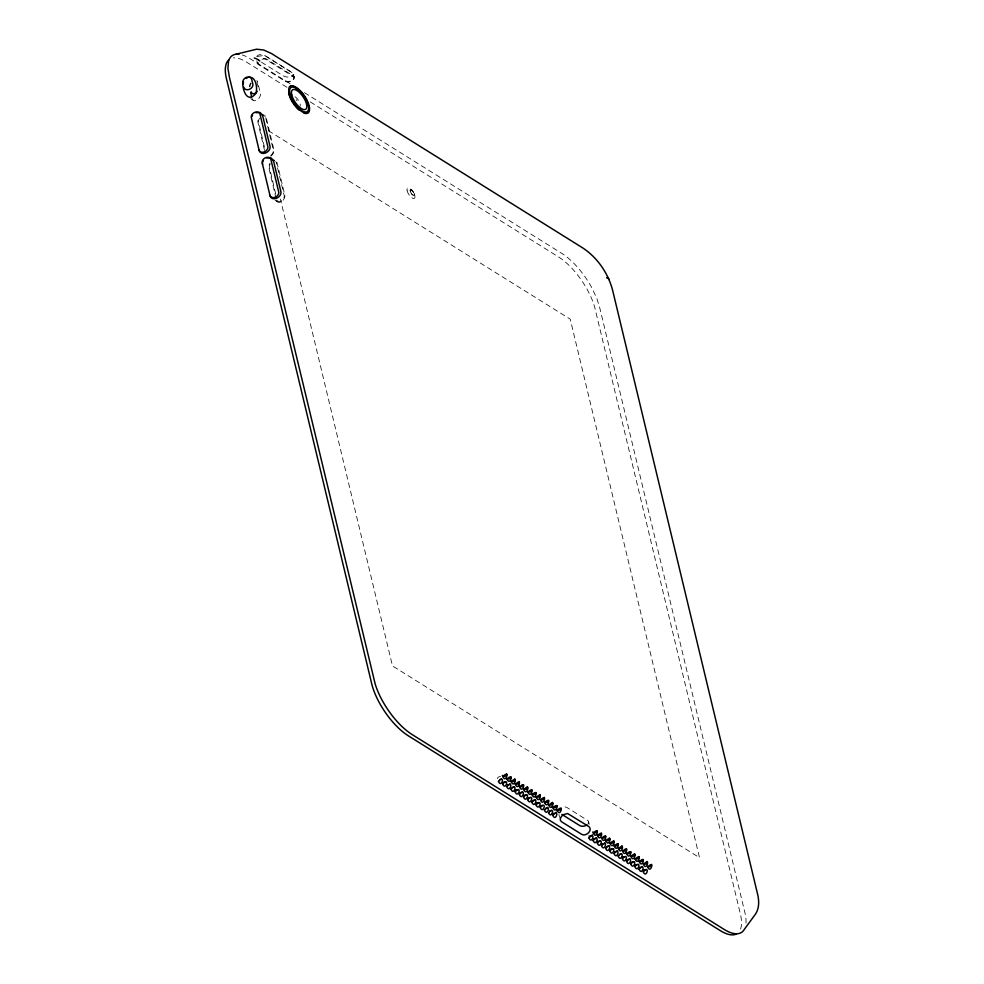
<?xml version="1.0" encoding="UTF-8"?>
<svg xmlns="http://www.w3.org/2000/svg" width="984" height="984" viewBox="0 0 984 984"><rect width="100%" height="100%" fill="white"/><g stroke="black" fill="none" stroke-linecap="round" stroke-linejoin="round"><path stroke-width="0.74" stroke-dasharray="4.92 3.69" d="M256.676 56.469C258.583 53.689 263.048 54.489 265.618 55.916L291.572 72.127L292.715 73.333L293.576 77.232M257.39 56.469L262.642 55.621L266.504 56.764L292.519 73.025L294.351 77.035M285.311 80.774L286.319 81.217A4.723 2.927 -13.5 0 0 291.965 80.257A4.723 2.927 -13.5 0 0 293.207 76.543L265.52 59.249A4.723 2.927 -13.5 0 0 262.052 59.249M261.363 62.14L283.478 75.953C286.516 77.453 291.448 78.044 293.712 75.03L293.712 74.341M290.145 83.738L249.85 58.573A46.703 19.065 55.9 0 0 242.384 55.006M304.437 92.668L561.778 253.38A46.703 19.065 55.9 0 1 592.097 288.263L597.03 298.964L600.019 308.89L745.491 915.145A46.715 19.077 55.9 0 1 745.958 923.373M286.897 87.305L246.615 62.152A45.215 18.462 55.9 0 0 233.22 57.933M310.292 101.918L558.481 256.91A45.215 18.462 55.9 0 1 587.854 290.686L590.449 295.901A45.215 18.462 55.9 0 1 595.529 310.698L739.956 912.266A45.215 18.462 55.9 0 1 739.784 930.716M250.662 98.695L253.122 100.22M268.411 130.688L570.24 319.185L699.526 857.679L392.493 665.934L280.403 199.039M275.065 200.342L277.525 201.868M410.918 189.346L412.099 190.306M259.358 64.563L258.62 63.923A4.723 2.927 -13.5 0 1 258.214 62.472M256.922 81.93L258.398 88.068A4.699 3.149 -58 0 1 258.251 89.175M252.027 98.412L252.458 99.495A5.535 3.715 -58 0 0 257.255 99.888A5.535 3.715 -58 0 0 260.539 94.021L257.5 81.352A5.535 3.715 -58 0 0 256.836 80.614M276.43 200.06L276.861 201.142A5.535 3.715 -58 0 0 281.658 201.535A5.535 3.715 -58 0 0 284.942 195.668L276.787 161.683A5.535 3.715 -58 0 0 275.249 160.515M414.289 193.811L414.867 195.668M588.604 821.714L589.231 824.309M558.9 814.358L559.601 817.249M256.873 60.91L257.476 63.431M265.717 117.883L273.404 150.577A4.699 3.161 -58 0 1 270.612 155.558M264.438 147.096L258.472 121.573A4.699 3.161 -58 0 1 259.604 118.264M275.668 193.86L269.358 166.899A4.699 3.161 -58 0 1 270.489 163.602M264.512 150.417L257.82 121.819A5.535 3.715 -58 0 1 259.149 117.932M276.086 198.633L268.706 167.157A5.535 3.715 -58 0 1 270.034 163.27M587.755 824.248A5.117 3.161 -13.5 0 0 587.51 820.361L567.042 807.569A5.117 3.161 -13.5 0 0 563.635 806.917M296.209 99.716A4.969 2.03 55.9 0 1 297.008 100.725M277.427 200.564A4.699 3.161 -58 0 0 281.498 200.896A4.699 3.161 -58 0 0 284.29 195.914L276.209 162.262A4.699 3.161 -58 0 0 275.655 161.634M295.015 96.74A6.285 2.571 55.9 0 1 299.69 102.68M300.12 104.009A6.285 2.571 55.9 0 1 300.169 106.075M257.427 62.533A5.535 3.419 -13.5 0 0 257.906 64.243L285.852 81.697A5.535 3.419 -13.5 0 0 292.469 80.577A5.535 3.419 -13.5 0 0 293.933 76.223L265.988 58.769A5.535 3.419 -13.5 0 0 260.563 59.237M250.071 86.58A4.699 3.149 -58 0 1 251.203 83.271M264.77 116.296A4.699 3.161 -58 0 1 265.323 116.924M270.772 156.198A5.535 3.715 -58 0 0 274.056 150.331L265.901 116.346A5.535 3.715 -58 0 0 264.364 115.177M249.419 86.826A5.535 3.715 -58 0 1 250.748 82.939M497.523 778.664A2.337 1.451 -13.5 0 1 500.573 776.585M407.142 190.847A6.138 2.509 55.9 0 0 413.907 198.522A6.138 2.509 55.9 0 0 411.952 190.392A6.138 2.509 55.9 0 0 407.142 190.847M410.279 191.228A3.075 1.255 55.9 0 0 413.674 195.078A3.075 1.255 55.9 0 0 412.69 191.007A3.395 1.39 55.9 0 0 410.021 191.142A3.395 1.39 55.9 0 0 413.76 195.398A3.395 1.39 55.9 0 0 412.677 190.896A3.075 1.255 55.9 0 0 410.279 191.228"/><path stroke-width="1.48" d="M259.813 60.971L258.214 59.692M243.454 81.684L243.257 84.169M251.855 116.678L252.482 115.46M262.74 162.016L263.368 160.798M246.209 78.425L247.55 77.724M255.951 112.717L260.022 112.471L262.494 115.017L270.083 146.653C270.834 151.954 261.596 156.517 259.247 150.798L251.178 116.961A4.92 3.862 -36.3 0 1 254.782 112.336A4.92 3.862 -36.3 0 1 259.825 113.431L267.968 147.231A4.92 3.862 -36.3 0 1 264.364 151.856A4.92 3.862 -36.3 0 1 259.321 150.761L258.866 149.703M266.824 158.055L270.907 157.809L273.38 160.355L280.969 191.991C281.707 197.292 272.482 201.855 270.133 196.136L262.052 162.286A4.92 3.862 -36.3 0 1 265.668 157.661A4.92 3.862 -36.3 0 1 270.711 158.756L278.853 192.569A4.92 3.862 -36.3 0 1 275.249 197.194A4.92 3.862 -36.3 0 1 270.206 196.099L269.739 195.041M236.037 54.243L256.652 49.2L263.761 50.024L271.449 53.53L582.934 248.054C597.755 257.919 608.53 273.798 612.798 291.03L757.176 892.414C759.07 899.413 759.722 907.531 755.626 913.89L744.248 929.474A46.715 19.077 55.9 0 1 724.064 929.363L412.136 734.556A46.715 19.077 55.9 0 1 375.138 683.855L229.469 77.465L227.907 68.437L228.534 61.205A46.703 19.065 55.9 0 1 239.038 54.255M248.952 77.318C256.209 76.358 257.574 88.462 255.926 93.295C247.734 103.91 242.322 90.872 242.777 81.967A4.92 3.862 -36.3 0 1 246.381 77.342A4.92 3.862 -36.3 0 1 251.424 78.437L252.962 84.722A4.92 3.862 -36.3 0 1 249.358 89.347A4.92 3.862 -36.3 0 1 244.315 88.252L243.86 87.195M561.864 814.408L579.773 825.601A5.117 3.161 -13.5 0 0 586.858 824.986M608.001 278.14L608.112 278.374A10.529 2.989 -26.5 0 1 608.752 279.444L608.715 279.05M251.154 91.758L251.547 92.705A4.699 3.149 -58 0 0 257.267 91.364M250.612 92.521L251.67 96.949M262.457 163.246L262.543 164.5M308.841 111.364A15.965 6.519 55.9 0 1 304.105 113.246M298.915 109.999A15.965 6.519 55.9 0 1 289.751 96.936M289.308 95.78A15.965 6.519 55.9 0 1 288.644 93.566M289.517 86.776A15.965 6.519 55.9 0 1 298.447 89.667M301.166 92.398A15.965 6.519 55.9 0 1 308.718 106.1M228.645 59.987A45.215 18.462 55.9 0 0 225.963 64.673L225.385 67.921A45.215 18.462 55.9 0 0 226.873 80.467L371.3 682.035A45.215 18.462 55.9 0 0 408.348 735.823L720.214 930.581A45.215 18.462 55.9 0 0 736.118 934.124M548.641 800.349A2.337 1.451 -13.5 0 1 547.338 802.12A2.337 1.451 -13.5 0 1 544.607 802.12M254.253 58.019A10.529 8.905 9.7 0 1 258.202 59.815M523.574 784.691A2.337 1.451 -13.5 0 1 521.692 786.659A2.337 1.451 -13.5 0 1 519.035 785.847M522.553 791.702A2.337 1.451 -13.5 0 1 521.065 792.526M520.462 792.624A2.337 1.451 -13.5 0 1 519.884 792.624M605.701 835.982A2.337 1.451 -13.5 0 1 604.397 837.753A2.337 1.451 -13.5 0 1 601.679 837.753M600.105 840.73A2.337 1.451 -13.5 0 1 597.841 841.308M609.908 838.971A2.337 1.451 -13.5 0 1 608.014 840.557A2.337 1.451 -13.5 0 1 605.529 840.09M609.391 837.974A2.337 1.451 -13.5 0 1 609.711 838.245M604.963 842.624A2.337 1.451 -13.5 0 1 601.482 843.817M601.347 833.03A2.337 1.451 -13.5 0 1 600.228 835.145A2.337 1.451 -13.5 0 1 597.177 834.862M596.329 837.778A2.337 1.451 -13.5 0 1 593.659 838.7M597.374 831.136A2.337 1.451 -13.5 0 1 595.172 832.796A2.337 1.451 -13.5 0 1 592.823 831.911M592.429 834.789A2.337 1.451 -13.5 0 1 588.949 835.994M643.315 859.462A2.337 1.451 -13.5 0 1 641.728 861.357A2.337 1.451 -13.5 0 1 638.96 860.963M637.201 864.493A2.337 1.451 -13.5 0 1 634.914 864.702M646.07 869.438A2.337 1.451 -13.5 0 1 643.807 870.016M651.494 864.346A2.337 1.451 -13.5 0 1 650.633 866.326A2.337 1.451 -13.5 0 1 647.644 866.461M646.992 861.455A2.337 1.451 -13.5 0 1 646.451 863.718A2.337 1.451 -13.5 0 1 643.142 863.571M633.536 861.615A2.337 1.451 -13.5 0 1 631.261 862.193M618.247 843.805A2.337 1.451 -13.5 0 1 616.07 845.846A2.337 1.451 -13.5 0 1 613.684 844.579M612.638 848.565A2.337 1.451 -13.5 0 1 610.375 849.143M539.786 794.506A2.337 1.451 -13.5 0 1 539.244 796.769A2.337 1.451 -13.5 0 1 535.936 796.622M535.087 799.537A2.337 1.451 -13.5 0 1 533.008 800.459M526.329 794.654A2.337 1.451 -13.5 0 1 524.054 795.232M531.754 789.562A2.337 1.451 -13.5 0 1 530.893 791.554A2.337 1.451 -13.5 0 1 527.891 791.677M529.995 797.544A2.337 1.451 -13.5 0 1 527.707 797.741M547.621 807.36A2.337 1.451 -13.5 0 1 545.542 808.282M536.108 792.514A2.337 1.451 -13.5 0 1 534.521 794.395A2.337 1.451 -13.5 0 1 531.754 794.014M561.175 808.171A2.337 1.451 -13.5 0 1 559.306 810.139A2.337 1.451 -13.5 0 1 556.649 809.328M556.268 812.206A2.337 1.451 -13.5 0 1 552.344 813.202M542.528 805.379A2.337 1.451 -13.5 0 1 540.769 805.675M551.397 810.312A2.337 1.451 -13.5 0 1 549.712 810.89M538.863 802.489A2.337 1.451 -13.5 0 1 536.6 803.067M544.287 797.397A2.337 1.451 -13.5 0 1 543.426 799.377A2.337 1.451 -13.5 0 1 540.437 799.512M527.252 786.671A2.337 1.451 -13.5 0 1 526.711 788.934A2.337 1.451 -13.5 0 1 523.402 788.787M617.226 850.828A2.337 1.451 -13.5 0 1 614.557 851.75M629.76 858.663A2.337 1.451 -13.5 0 1 626.562 859.475M634.459 853.632A2.337 1.451 -13.5 0 1 633.917 855.895A2.337 1.451 -13.5 0 1 630.609 855.748M642.294 866.486A2.337 1.451 -13.5 0 1 639.625 867.408M613.881 840.865A2.337 1.451 -13.5 0 1 612.478 843.079A2.337 1.451 -13.5 0 1 609.539 842.353M638.96 856.523A2.337 1.451 -13.5 0 1 638.099 858.503A2.337 1.451 -13.5 0 1 635.098 858.638M273.109 160.687A5.535 3.715 -58 0 1 274.216 160.429M262.224 115.362A5.535 3.715 -58 0 1 263.331 115.091M552.332 802.329A2.337 1.451 -13.5 0 1 551.79 804.592A2.337 1.451 -13.5 0 1 548.469 804.445M517.461 789.721A2.337 1.451 -13.5 0 1 515.173 789.918M557.005 805.564A2.337 1.451 -13.5 0 1 555.124 807.532A2.337 1.451 -13.5 0 1 552.467 806.72M515.235 779.845A2.337 1.451 -13.5 0 1 513.636 781.345A2.337 1.451 -13.5 0 1 511.176 781.247M514.718 778.848A2.337 1.451 -13.5 0 1 515.038 779.131M510.019 783.879A2.337 1.451 -13.5 0 1 507.338 784.801M519.22 781.739A2.337 1.451 -13.5 0 1 518.088 783.854A2.337 1.451 -13.5 0 1 515.038 783.571M513.783 786.831A2.337 1.451 -13.5 0 1 512.111 787.409M511.04 776.856A2.337 1.451 -13.5 0 1 509.159 778.824A2.337 1.451 -13.5 0 1 506.502 778.012M504.927 781.886A2.337 1.451 -13.5 0 1 503.168 782.182M506.674 773.904A2.337 1.451 -13.5 0 1 505.272 776.13A2.337 1.451 -13.5 0 1 502.332 775.404M501.25 778.996A2.337 1.451 -13.5 0 1 499.577 779.574M622.442 846.806A2.337 1.451 -13.5 0 1 620.842 848.306A2.337 1.451 -13.5 0 1 618.382 848.196M621.925 845.797A2.337 1.451 -13.5 0 1 622.417 846.424M626.427 848.688A2.337 1.451 -13.5 0 1 625.295 850.803A2.337 1.451 -13.5 0 1 622.245 850.52M620.99 853.78A2.337 1.451 -13.5 0 1 619.317 854.358M630.781 851.64A2.337 1.451 -13.5 0 1 628.899 853.608A2.337 1.451 -13.5 0 1 626.242 852.796M624.668 856.67A2.337 1.451 -13.5 0 1 622.38 856.867M608.862 845.613A2.337 1.451 -13.5 0 1 606.784 846.535M498.47 781.407C501.446 788.922 505.678 773.596 498.47 781.407M502.898 776.573C505.874 784.088 510.106 768.762 502.898 776.573M502.652 784.014C505.628 791.53 509.86 776.204 502.652 784.014M507.08 779.18C510.056 786.696 514.288 771.37 507.08 779.18M506.834 786.622C509.81 794.137 514.029 778.811 506.834 786.622M511.262 781.788C514.238 789.303 518.457 773.99 511.262 781.788M511.003 789.229C513.98 796.745 518.211 781.431 511.003 789.229M515.444 784.396C518.42 791.923 522.639 776.597 515.444 784.396M515.186 791.837C518.162 799.365 522.393 784.039 515.186 791.837M519.613 787.015C522.59 794.531 526.821 779.205 519.613 787.015M519.367 794.457C522.344 801.972 526.563 786.646 519.367 794.457M523.796 789.623C526.772 797.138 531.003 781.813 523.796 789.623M523.549 797.065C526.526 804.58 530.745 789.254 523.549 797.065M527.977 792.231C530.954 799.746 535.173 784.42 527.977 792.231M527.719 799.672C530.696 807.188 534.927 791.862 527.719 799.672M532.147 794.838C535.136 802.354 539.355 787.028 532.147 794.838M531.901 802.28C534.878 809.795 539.109 794.482 531.901 802.28M536.329 797.446C539.306 804.961 543.537 789.648 536.329 797.446M536.083 804.887C539.06 812.403 543.279 797.089 536.083 804.887M540.511 800.054C543.488 807.581 547.719 792.255 540.511 800.054M540.253 807.507C543.242 815.023 547.461 799.697 540.253 807.507M544.693 802.673C547.67 810.189 551.889 794.863 544.693 802.673M544.435 810.115C547.412 817.63 551.643 802.304 544.435 810.115M548.863 805.281C551.852 812.796 556.071 797.471 548.863 805.281M548.617 812.722C551.593 820.238 555.825 804.912 548.617 812.722M553.045 807.889C556.022 815.404 560.253 800.078 553.045 807.889M552.799 815.33C555.775 822.845 559.994 807.52 552.799 815.33M557.227 810.496C560.203 818.011 564.435 802.698 557.227 810.496M560.425 817.999L560.302 820.152L561.433 821.677L581.901 834.469C586.046 836.72 592.897 830.447 589.035 826.683L567.608 813.51L562.811 814.838L560.425 817.999M588.961 837.913C591.938 845.441 596.169 830.115 588.961 837.913M593.389 833.079C596.378 840.607 600.597 825.281 593.389 833.079M593.143 840.533C596.12 848.048 600.351 832.722 593.143 840.533M597.571 835.699C600.548 843.214 604.779 827.888 597.571 835.699M597.325 843.14C600.302 850.656 604.52 835.33 597.325 843.14M601.753 838.306C604.729 845.822 608.961 830.496 601.753 838.306M601.495 845.748C604.483 853.263 608.702 837.938 601.495 845.748M605.935 840.914C608.912 848.429 613.13 833.104 605.935 840.914M605.677 848.356C608.653 855.871 612.884 840.545 605.677 848.356M610.105 843.522C613.081 851.037 617.312 835.724 610.105 843.522M609.859 850.963C612.835 858.479 617.066 843.165 609.859 850.963M614.287 846.129C617.263 853.657 621.494 838.331 614.287 846.129M614.041 853.571C617.017 861.098 621.236 845.773 614.041 853.571M618.469 848.749C621.445 856.264 625.664 840.939 618.469 848.749M618.21 856.191C621.199 863.706 625.418 848.38 618.21 856.191M622.651 851.357C625.627 858.872 629.846 843.546 622.651 851.357M622.392 858.798C625.369 866.314 629.6 850.988 622.392 858.798M626.82 853.964C629.797 861.48 634.028 846.154 626.82 853.964M626.574 861.406C629.551 868.921 633.77 853.595 626.574 861.406M631.002 856.572C633.979 864.087 638.21 848.761 631.002 856.572M630.756 864.014C633.733 871.529 637.952 856.215 630.756 864.014M635.184 859.18C638.161 866.695 642.38 851.381 635.184 859.18M634.926 866.621C637.903 874.149 642.134 858.823 634.926 866.621M639.354 861.787C642.343 869.315 646.562 853.989 639.354 861.787M639.108 869.241C642.085 876.756 646.316 861.431 639.108 869.241M643.536 864.407C646.513 871.922 650.744 856.597 643.536 864.407M643.29 871.849C646.267 879.364 650.486 864.038 643.29 871.849M647.718 867.015C650.695 874.53 654.926 859.204 647.718 867.015M607.706 278.238L607.03 277.808L607.706 278.238M289.985 93.824A14.539 5.941 55.9 0 0 306.012 112.016A14.539 5.941 55.9 0 0 301.387 92.767A14.539 5.941 55.9 0 0 289.985 93.824M289.099 93.271A15.965 6.519 55.9 0 0 306.688 113.234A15.965 6.519 55.9 0 0 301.608 92.102A15.965 6.519 55.9 0 0 289.099 93.271M291.756 94.931A11.734 4.785 55.9 0 0 304.683 109.605A11.734 4.785 55.9 0 0 300.956 94.07A11.734 4.785 55.9 0 0 291.756 94.931"/></g></svg>
